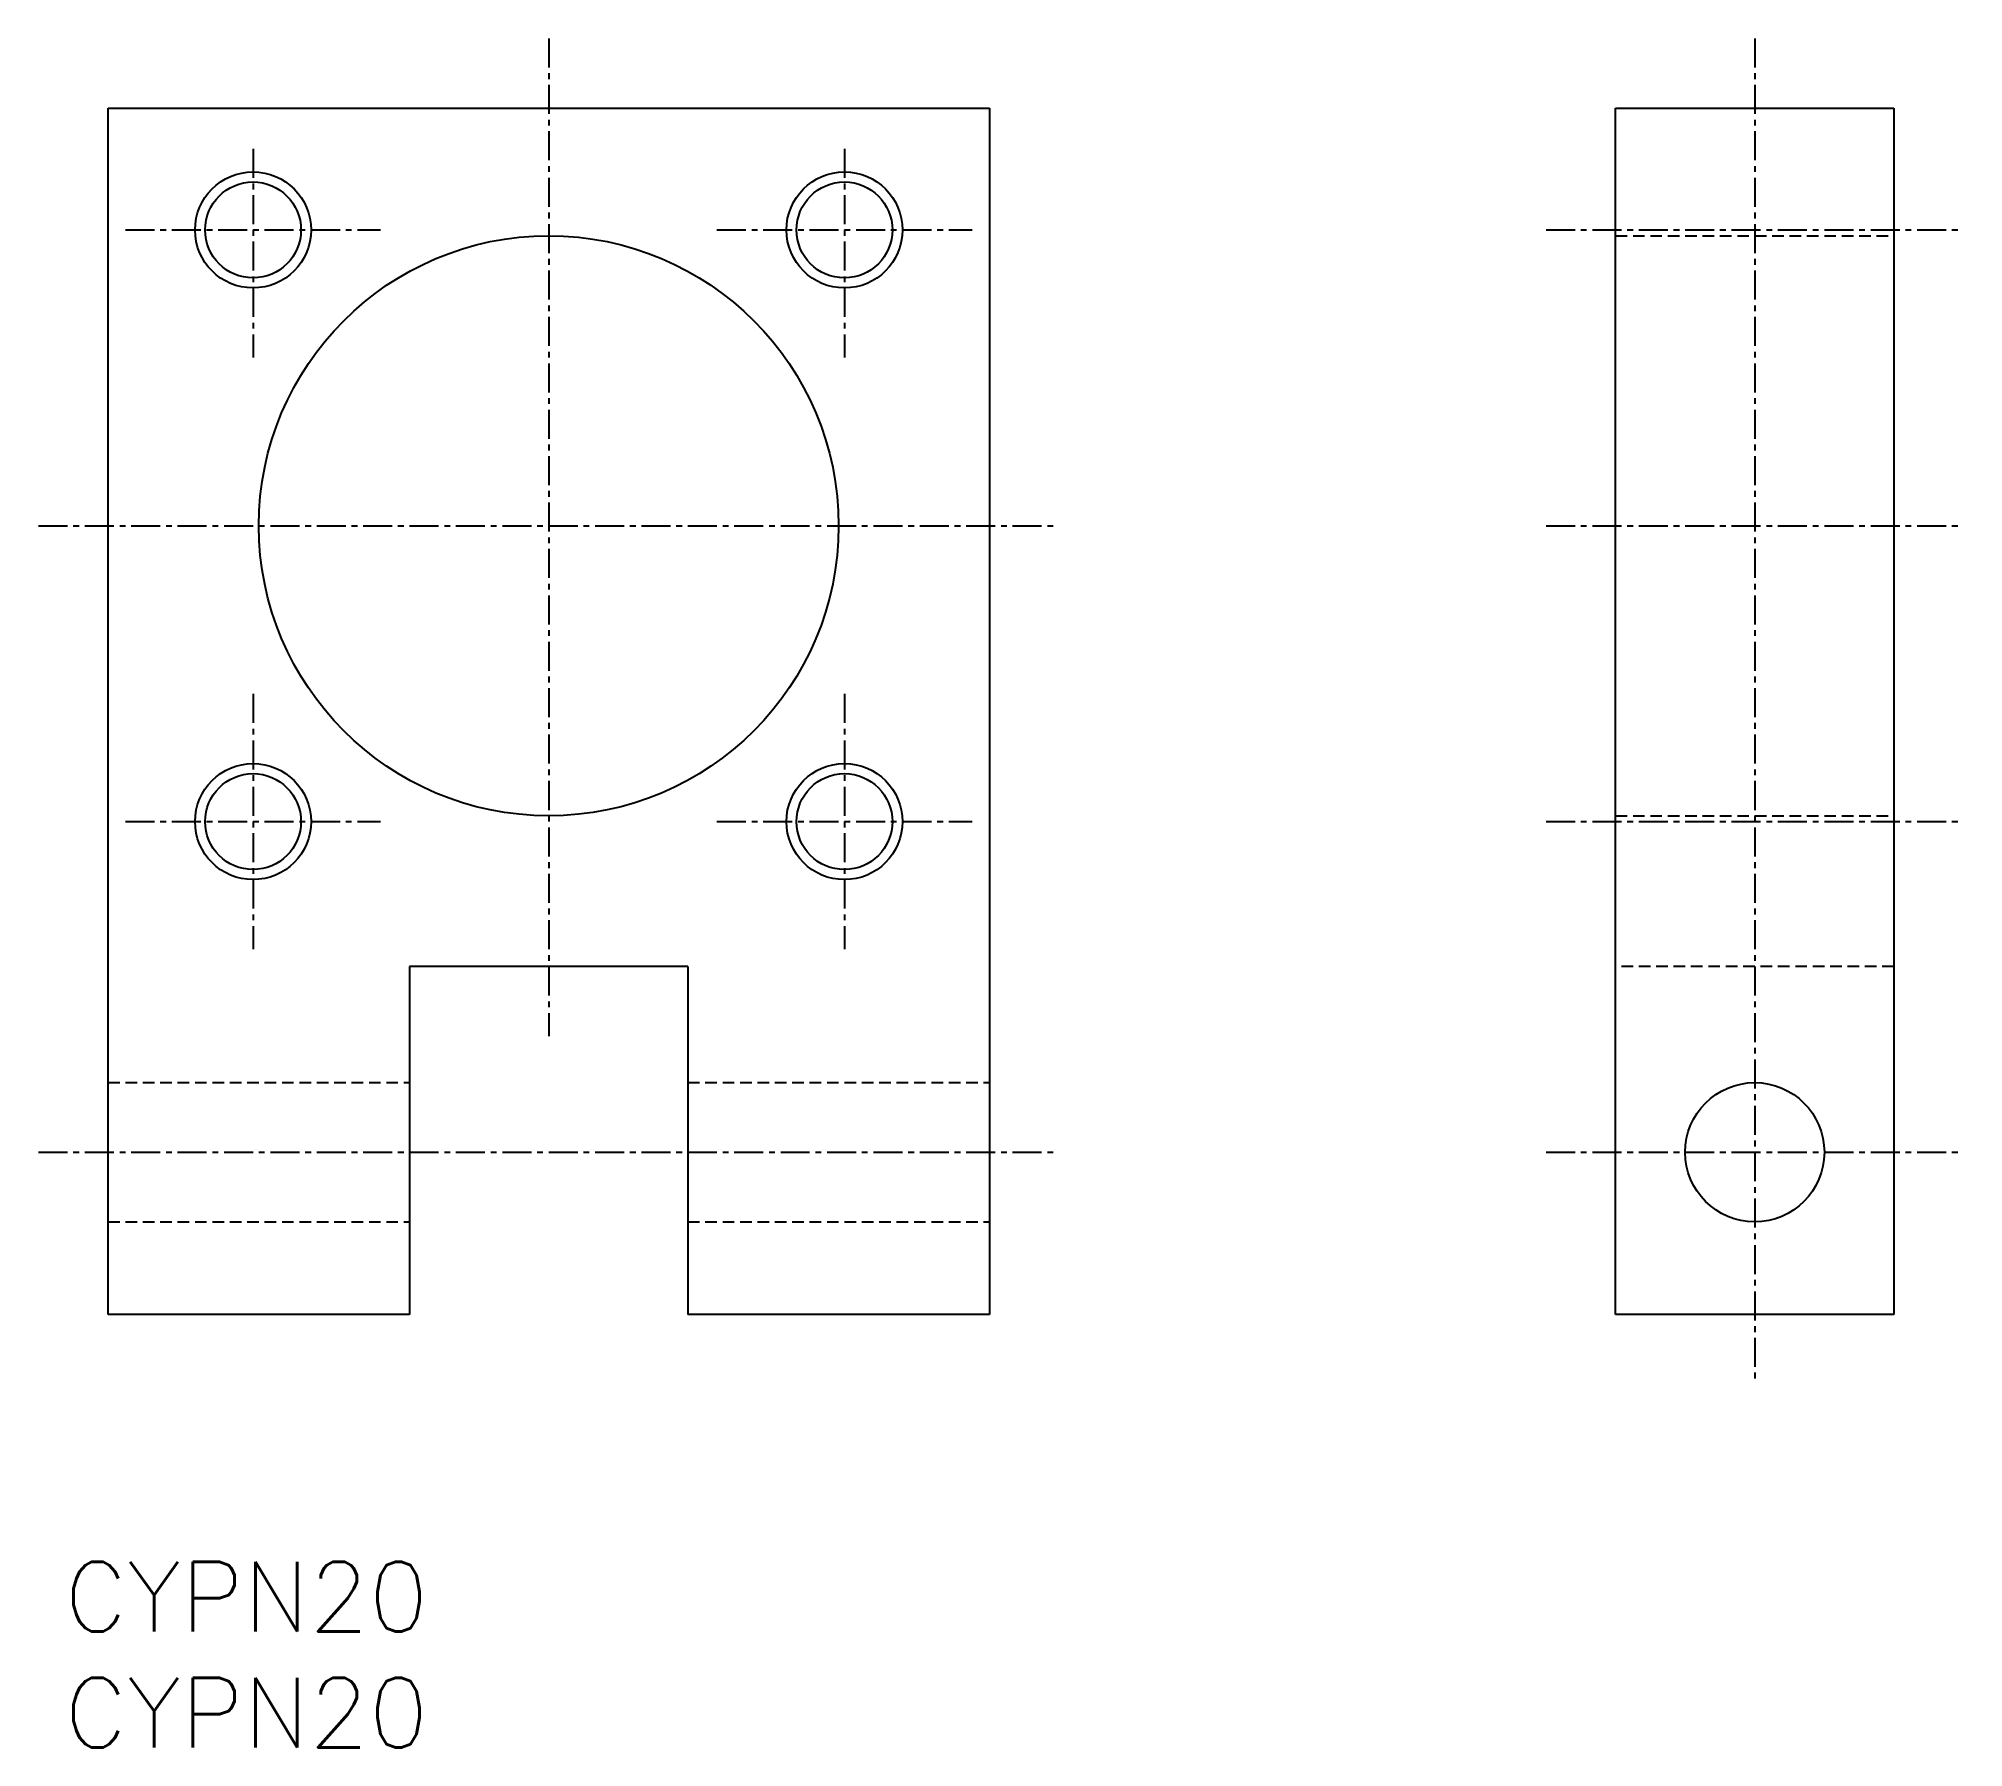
# Model space of a CAD drawing. Extents: x 100.4 to 183.4, y 63.8 to 137.5.
import ezdxf
from ezdxf.enums import TextEntityAlignment as Align

# ---------------------------------------------------------------- set-up
doc = ezdxf.new("R2010")
doc.units = 0
doc.linetypes.add('CENTER', pattern=[2, 1.25, -0.25, 0.25, -0.25])
doc.linetypes.add('DASHED', pattern=[0.75, 0.5, -0.25])
doc.layers.get('0').update_dxf_attribs({"linetype": 'CONTINUOUS'})
doc.layers.add('CENTER', color=1, linetype='CENTER')
doc.styles.get("Standard").update_dxf_attribs({"font": 'txt.shx', "bigfont": 'extfont.shx'})

msp = doc.modelspace()

# ---------------------------------------------------------------- linework, layer by layer
at = {"color": 7, "linetype": 'CONTINUOUS'}
for p, q in [((103.411, 82.451), (103.411, 134.451)), ((103.411, 134.451), (141.411, 134.451)), ((141.411, 134.451), (141.411, 82.451)), ((168.411, 134.451), (180.411, 134.451)), ((168.411, 82.451), (168.411, 134.451)), ((180.411, 134.451), (180.411, 82.451)), ((128.411, 97.451), (116.411, 97.451)), ((116.411, 97.451), (116.411, 82.451)), ((128.411, 97.451), (128.411, 82.451)), ((116.411, 82.451), (103.411, 82.451)), ((141.411, 82.451), (128.411, 82.451)), ((180.411, 82.451), (168.411, 82.451))]:
    msp.add_line(p, q, dxfattribs=at)
at = {"color": 3, "linetype": 'DASHED'}
for p, q in [((168.411, 128.951), (180.411, 128.951)), ((168.411, 103.951), (180.411, 103.951)), ((180.411, 97.451), (168.411, 97.451)), ((103.411, 92.451), (116.411, 92.451)), ((128.411, 92.451), (141.411, 92.451)), ((103.411, 86.451), (116.411, 86.451)), ((128.411, 86.451), (141.411, 86.451))]:
    msp.add_line(p, q, dxfattribs=at)
at = {"color": 3}
for centre in [(109.661, 129.201), (135.161, 129.201), (109.661, 103.701), (135.161, 103.701)]:
    msp.add_circle(centre, 2.5, dxfattribs=at)
at = {"color": 7, "linetype": 'CONTINUOUS'}
for centre, radius in [((109.661, 129.201), 2.067), ((135.161, 129.201), 2.067), ((122.411, 116.451), 12.5), ((109.661, 103.701), 2.067), ((135.161, 103.701), 2.067), ((174.411, 89.451), 3)]:
    msp.add_circle(centre, radius, dxfattribs=at)
at = {"layer": 'CENTER', "color": 1, "linetype": 'CENTER'}
for p, q in [((122.411, 137.451), (122.411, 94.451)), ((174.411, 137.451), (174.411, 79.451)), ((109.661, 132.701), (109.661, 123.701)), ((135.161, 132.701), (135.161, 123.701)), ((104.161, 129.201), (115.161, 129.201)), ((129.661, 129.201), (140.661, 129.201)), ((165.411, 129.201), (183.411, 129.201)), ((100.411, 116.451), (144.411, 116.451)), ((165.411, 116.451), (183.411, 116.451)), ((109.661, 109.201), (109.661, 98.201)), ((135.161, 109.201), (135.161, 98.201)), ((104.161, 103.701), (115.161, 103.701)), ((129.661, 103.701), (140.661, 103.701)), ((165.411, 103.701), (183.411, 103.701)), ((100.411, 89.451), (144.411, 89.451)), ((165.411, 89.451), (183.411, 89.451))]:
    msp.add_line(p, q, dxfattribs=at)

# ---------------------------------------------------------------- texts
at = {"color": 7, "linetype": 'CONTINUOUS'}
for p in [(101.534, 70.297), (101.534, 65.297)]:
    msp.add_text('CYPN20', height=3, dxfattribs=at).set_placement(p, align=Align.MIDDLE_LEFT)

doc.saveas('drawing.dxf')
